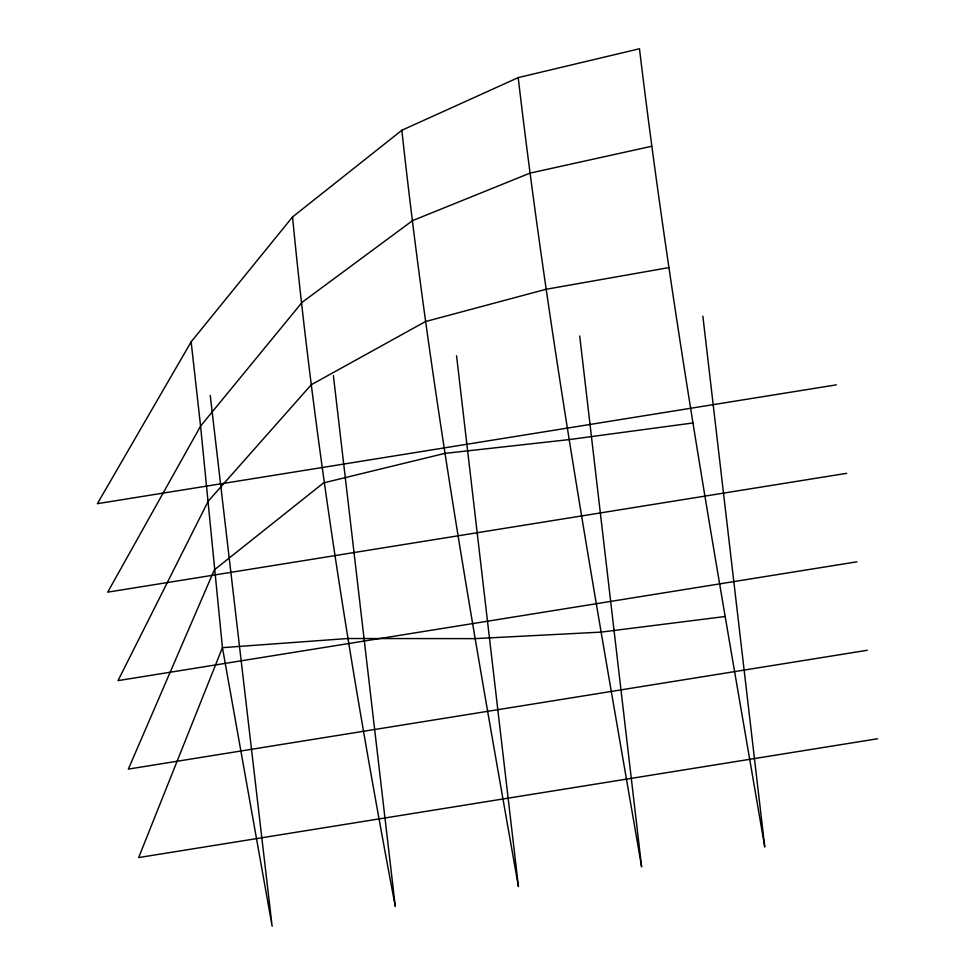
<?xml version="1.0" encoding="UTF-8"?>
<svg xmlns="http://www.w3.org/2000/svg" width="975" height="975" viewBox="0 0 975 975"><rect width="100%" height="100%" fill="white"/><g stroke="black" fill="none" stroke-linecap="round" stroke-linejoin="round"><path stroke-width="1.46" d="M702.865 316.18L764.766 847.031C719.343 581.551 671.592 316.266 639.478 48.75L518.2 77.61L401.846 130.272L292.537 216.95L191.137 341.835L97.39 503.673L836.343 384.857M651.666 146.274L529.973 173.136L412.547 220.618L302.189 302.25L200.582 426.112L107.713 592.154L846.653 473.326M668.789 267.613L546.024 289.283L425.441 321.567L311.269 384.747L208.15 501.284L118.024 680.623L856.976 561.807M867.287 650.276L128.347 769.104L214.342 569.851L323.59 482.893L444.746 453.412L569.144 439.591L692.957 422.967M877.61 738.757L138.657 857.573L222.446 647.656L200.582 426.112L191.137 341.835M725.034 616.517L601.002 632.129L475.093 638.625L347.807 638.515L222.446 647.656L272.135 926.25L210.234 395.399M518.2 77.61C549.23 342.152 596.395 604.439 641.611 866.836L579.711 335.985M401.846 130.272C429.439 384.004 474.033 635.432 518.444 886.641L456.556 355.79M333.389 375.594L395.289 906.445C352.048 678.015 314.986 448.415 292.537 216.95"/></g></svg>
